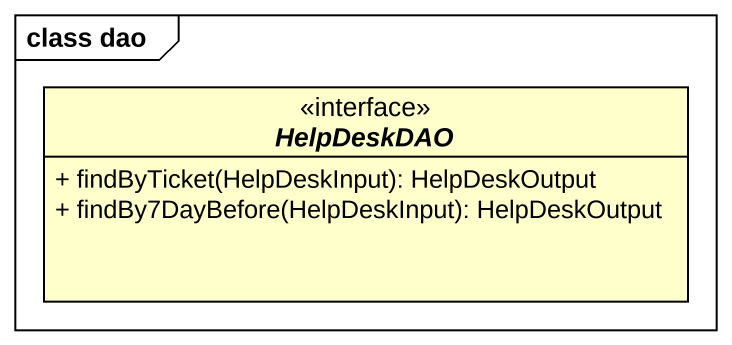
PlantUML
@startuml
mainframe class dao
hide circle
hide empty members
skinparam classAttributeIconSize 0
interface HelpDeskDAO <<interface>> {
  + findByTicket(HelpDeskInput): HelpDeskOutput
  + findBy7DayBefore(HelpDeskInput): HelpDeskOutput
}
@enduml
